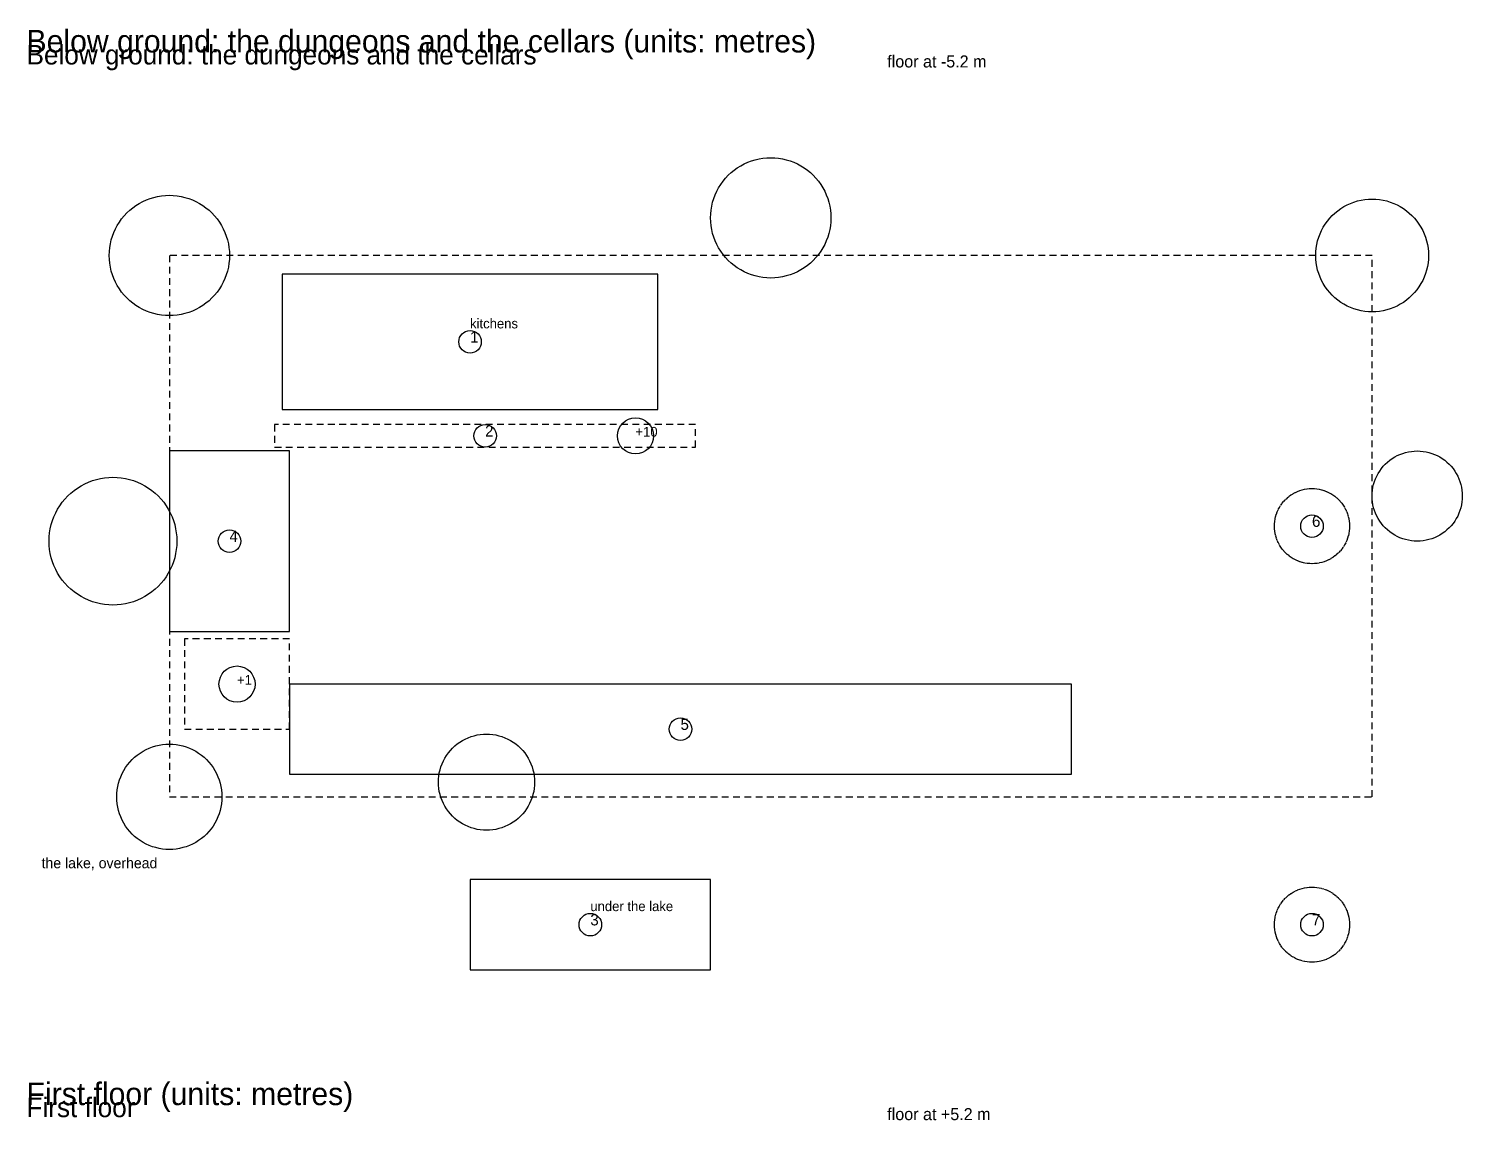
# Model space of a CAD drawing. Extents: x -19 to 408, y -570 to 102.
# Drawn here: x -18.7 to 172, y -43 to 102.2 of the extents above; entities that cross this region are included whole.
import ezdxf

# ---------------------------------------------------------------- set-up
doc = ezdxf.new("R2010")
doc.units = 0
for name, color, linetype in [('1-text', 7, 'CONTINUOUS'), ('B-books', 5, 'CONTINUOUS'), ('B-text', 7, 'CONTINUOUS'), ('B-walls', 8, 'CONTINUOUS')]:
    doc.layers.add(name, color=color, linetype=linetype)

msp = doc.modelspace()

# ---------------------------------------------------------------- linework, layer by layer
at = {"layer": 'B-books'}
for p, q in [((65, 69.5), (15, 69.5)), ((15, 69.5), (15, 51.5)), ((65, 51.5), (65, 69.5)), ((15, 51.5), (65, 51.5)), ((16, 46), (0, 46)), ((0, 46), (0, 22)), ((16, 22), (16, 46)), ((0, 22), (16, 22)), ((120, 15), (16, 15)), ((16, 15), (16, 3)), ((120, 3), (120, 15)), ((16, 3), (120, 3)), ((72, -11), (40, -11)), ((40, -11), (40, -23)), ((72, -23), (72, -11)), ((40, -23), (72, -23))]:
    msp.add_line(p, q, dxfattribs=at)
at = {"layer": 'B-walls'}
for p, q in [((75.555, 83.652), (76, 83.928)), ((76, 83.928), (76.462, 84.175)), ((76.462, 84.175), (76.939, 84.391)), ((76.939, 84.391), (77.428, 84.575)), ((77.428, 84.575), (77.929, 84.727)), ((77.929, 84.727), (78.439, 84.846)), ((78.439, 84.846), (78.956, 84.932)), ((78.956, 84.932), (79.477, 84.983)), ((79.477, 84.983), (80, 85)), ((80, 85), (80.523, 84.983)), ((80.523, 84.983), (81.044, 84.932)), ((81.044, 84.932), (81.561, 84.846)), ((81.561, 84.846), (82.071, 84.727)), ((82.071, 84.727), (82.572, 84.575)), ((82.572, 84.575), (83.061, 84.391)), ((83.061, 84.391), (83.538, 84.175)), ((83.538, 84.175), (84, 83.928)), ((84, 83.928), (84.445, 83.652)), ((73.653, 81.87), (73.985, 82.275)), ((73.985, 82.275), (74.343, 82.657)), ((74.343, 82.657), (74.725, 83.015)), ((74.725, 83.015), (75.13, 83.347)), ((75.13, 83.347), (75.555, 83.652)), ((84.445, 83.652), (84.87, 83.347)), ((84.87, 83.347), (85.275, 83.015)), ((85.275, 83.015), (85.657, 82.657)), ((85.657, 82.657), (86.015, 82.275)), ((86.015, 82.275), (86.347, 81.87)), ((72.609, 80.061), (72.825, 80.538)), ((72.825, 80.538), (73.072, 81)), ((73.072, 81), (73.348, 81.445)), ((73.348, 81.445), (73.653, 81.87)), ((86.347, 81.87), (86.652, 81.445)), ((86.652, 81.445), (86.928, 81)), ((86.928, 81), (87.175, 80.538)), ((87.175, 80.538), (87.391, 80.061)), ((-5.275, 78.015), (-4.87, 78.347)), ((-4.87, 78.347), (-4.445, 78.652)), ((-4.445, 78.652), (-4, 78.928)), ((-4, 78.928), (-3.538, 79.175)), ((-3.538, 79.175), (-3.061, 79.391)), ((-3.061, 79.391), (-2.572, 79.575)), ((-2.572, 79.575), (-2.071, 79.727)), ((-2.071, 79.727), (-1.561, 79.846)), ((-1.561, 79.846), (-1.044, 79.932)), ((-1.044, 79.932), (-0.523, 79.983)), ((-0.523, 79.983), (0, 80)), ((0, 80), (0.523, 79.983)), ((0.523, 79.983), (1.044, 79.932)), ((1.044, 79.932), (1.561, 79.846)), ((1.561, 79.846), (2.071, 79.727)), ((2.071, 79.727), (2.572, 79.575)), ((2.572, 79.575), (3.061, 79.391)), ((3.061, 79.391), (3.538, 79.175)), ((3.538, 79.175), (4, 78.928)), ((4, 78.928), (4.445, 78.652)), ((4.445, 78.652), (4.87, 78.347)), ((4.87, 78.347), (5.275, 78.015)), ((72.068, 78.044), (72.154, 78.561)), ((72.154, 78.561), (72.273, 79.071)), ((72.273, 79.071), (72.425, 79.572)), ((72.425, 79.572), (72.609, 80.061)), ((87.391, 80.061), (87.575, 79.572)), ((87.575, 79.572), (87.727, 79.071)), ((87.727, 79.071), (87.846, 78.561)), ((87.846, 78.561), (87.932, 78.044)), ((155.434, 77.95), (155.833, 78.236)), ((155.833, 78.236), (156.25, 78.495)), ((156.25, 78.495), (156.683, 78.727)), ((156.683, 78.727), (157.13, 78.929)), ((157.13, 78.929), (157.589, 79.102)), ((157.589, 79.102), (158.059, 79.244)), ((158.059, 79.244), (158.537, 79.356)), ((158.537, 79.356), (159.021, 79.436)), ((159.021, 79.436), (159.509, 79.484)), ((159.509, 79.484), (160, 79.5)), ((160, 79.5), (160.491, 79.484)), ((160.491, 79.484), (160.979, 79.436)), ((160.979, 79.436), (161.463, 79.356)), ((161.463, 79.356), (161.941, 79.244)), ((161.941, 79.244), (162.411, 79.102)), ((162.411, 79.102), (162.87, 78.929)), ((162.87, 78.929), (163.317, 78.727)), ((163.317, 78.727), (163.75, 78.495)), ((163.75, 78.495), (164.167, 78.236)), ((164.167, 78.236), (164.566, 77.95)), ((-6.928, 76), (-6.652, 76.445)), ((-6.652, 76.445), (-6.347, 76.87)), ((-6.347, 76.87), (-6.015, 77.275)), ((-6.015, 77.275), (-5.657, 77.657)), ((-5.657, 77.657), (-5.275, 78.015)), ((5.275, 78.015), (5.657, 77.657)), ((5.657, 77.657), (6.015, 77.275)), ((6.015, 77.275), (6.347, 76.87)), ((6.347, 76.87), (6.652, 76.445)), ((6.652, 76.445), (6.928, 76)), ((72, 77), (72.017, 77.523)), ((72.017, 76.477), (72, 77)), ((72.017, 77.523), (72.068, 78.044)), ((72.068, 75.956), (72.017, 76.477)), ((87.932, 78.044), (87.983, 77.523)), ((87.983, 76.477), (87.932, 75.956)), ((87.983, 77.523), (88, 77)), ((88, 77), (87.983, 76.477)), ((153.764, 76.167), (154.05, 76.566)), ((154.05, 76.566), (154.361, 76.945)), ((154.361, 76.945), (154.697, 77.303)), ((154.697, 77.303), (155.055, 77.639)), ((155.055, 77.639), (155.434, 77.95)), ((164.566, 77.95), (164.945, 77.639)), ((164.945, 77.639), (165.303, 77.303)), ((165.303, 77.303), (165.639, 76.945)), ((165.639, 76.945), (165.95, 76.566)), ((165.95, 76.566), (166.236, 76.167)), ((-7.727, 74.071), (-7.575, 74.572)), ((-7.575, 74.572), (-7.391, 75.061)), ((-7.391, 75.061), (-7.175, 75.538)), ((-7.175, 75.538), (-6.928, 76)), ((6.928, 76), (7.175, 75.538)), ((7.175, 75.538), (7.391, 75.061)), ((7.391, 75.061), (7.575, 74.572)), ((7.575, 74.572), (7.727, 74.071)), ((72.154, 75.439), (72.068, 75.956)), ((72.273, 74.929), (72.154, 75.439)), ((72.425, 74.428), (72.273, 74.929)), ((72.609, 73.939), (72.425, 74.428)), ((87.575, 74.428), (87.391, 73.939)), ((87.727, 74.929), (87.575, 74.428)), ((87.846, 75.439), (87.727, 74.929)), ((87.932, 75.956), (87.846, 75.439)), ((152.756, 73.941), (152.898, 74.411)), ((152.898, 74.411), (153.071, 74.87)), ((153.071, 74.87), (153.273, 75.317)), ((153.273, 75.317), (153.505, 75.75)), ((153.505, 75.75), (153.764, 76.167)), ((166.236, 76.167), (166.495, 75.75)), ((166.495, 75.75), (166.727, 75.317)), ((166.727, 75.317), (166.929, 74.87)), ((166.929, 74.87), (167.102, 74.411)), ((167.102, 74.411), (167.244, 73.941)), ((-8, 72), (-7.983, 72.523)), ((-7.983, 72.523), (-7.932, 73.044)), ((-7.932, 73.044), (-7.846, 73.561)), ((-7.846, 73.561), (-7.727, 74.071)), ((7.727, 74.071), (7.846, 73.561)), ((7.846, 73.561), (7.932, 73.044)), ((7.932, 73.044), (7.983, 72.523)), ((7.983, 72.523), (8, 72)), ((72.825, 73.462), (72.609, 73.939)), ((73.072, 73), (72.825, 73.462)), ((73.348, 72.555), (73.072, 73)), ((73.653, 72.13), (73.348, 72.555)), ((86.652, 72.555), (86.347, 72.13)), ((86.928, 73), (86.652, 72.555)), ((87.175, 73.462), (86.928, 73)), ((87.391, 73.939), (87.175, 73.462)), ((152.5, 72), (152.516, 72.491)), ((152.516, 72.491), (152.564, 72.979)), ((152.564, 72.979), (152.644, 73.463)), ((152.644, 73.463), (152.756, 73.941)), ((167.244, 73.941), (167.356, 73.463)), ((167.356, 73.463), (167.436, 72.979)), ((167.436, 72.979), (167.484, 72.491)), ((167.484, 72.491), (167.5, 72)), ((-7.983, 71.477), (-8, 72)), ((-7.932, 70.956), (-7.983, 71.477)), ((-7.846, 70.439), (-7.932, 70.956)), ((0, 72), (0, 71.1)), ((1, 72), (0.1, 72)), ((2.5, 72), (1.6, 72)), ((4, 72), (3.1, 72)), ((5.5, 72), (4.6, 72)), ((7, 72), (6.1, 72)), ((8.5, 72), (7.6, 72)), ((7.932, 70.956), (7.846, 70.439)), ((7.983, 71.477), (7.932, 70.956)), ((8, 72), (7.983, 71.477)), ((10, 72), (9.1, 72)), ((11.5, 72), (10.6, 72)), ((13, 72), (12.1, 72)), ((14.5, 72), (13.6, 72)), ((16, 72), (15.1, 72)), ((17.5, 72), (16.6, 72)), ((19, 72), (18.1, 72)), ((20.5, 72), (19.6, 72)), ((22, 72), (21.1, 72)), ((23.5, 72), (22.6, 72)), ((25, 72), (24.1, 72)), ((26.5, 72), (25.6, 72)), ((28, 72), (27.1, 72)), ((29.5, 72), (28.6, 72)), ((31, 72), (30.1, 72)), ((32.5, 72), (31.6, 72)), ((34, 72), (33.1, 72)), ((35.5, 72), (34.6, 72)), ((37, 72), (36.1, 72)), ((38.5, 72), (37.6, 72)), ((40, 72), (39.1, 72)), ((41.5, 72), (40.6, 72)), ((43, 72), (42.1, 72)), ((44.5, 72), (43.6, 72)), ((46, 72), (45.1, 72)), ((47.5, 72), (46.6, 72)), ((49, 72), (48.1, 72)), ((50.5, 72), (49.6, 72)), ((52, 72), (51.1, 72)), ((53.5, 72), (52.6, 72)), ((55, 72), (54.1, 72)), ((56.5, 72), (55.6, 72)), ((58, 72), (57.1, 72)), ((59.5, 72), (58.6, 72)), ((61, 72), (60.1, 72)), ((62.5, 72), (61.6, 72)), ((64, 72), (63.1, 72)), ((65.5, 72), (64.6, 72)), ((67, 72), (66.1, 72)), ((68.5, 72), (67.6, 72)), ((70, 72), (69.1, 72)), ((71.5, 72), (70.6, 72)), ((73, 72), (72.1, 72)), ((74.5, 72), (73.6, 72)), ((73.985, 71.725), (73.653, 72.13)), ((74.343, 71.343), (73.985, 71.725)), ((74.725, 70.985), (74.343, 71.343)), ((75.13, 70.653), (74.725, 70.985)), ((76, 72), (75.1, 72)), ((75.555, 70.348), (75.13, 70.653)), ((77.5, 72), (76.6, 72)), ((79, 72), (78.1, 72)), ((80.5, 72), (79.6, 72)), ((82, 72), (81.1, 72)), ((83.5, 72), (82.6, 72)), ((85, 72), (84.1, 72)), ((84.87, 70.653), (84.445, 70.348)), ((85.275, 70.985), (84.87, 70.653)), ((85.657, 71.343), (85.275, 70.985)), ((86.5, 72), (85.6, 72)), ((86.015, 71.725), (85.657, 71.343)), ((86.347, 72.13), (86.015, 71.725)), ((88, 72), (87.1, 72)), ((89.5, 72), (88.6, 72)), ((91, 72), (90.1, 72)), ((92.5, 72), (91.6, 72)), ((94, 72), (93.1, 72)), ((95.5, 72), (94.6, 72)), ((97, 72), (96.1, 72)), ((98.5, 72), (97.6, 72)), ((100, 72), (99.1, 72)), ((101.5, 72), (100.6, 72)), ((103, 72), (102.1, 72)), ((104.5, 72), (103.6, 72)), ((106, 72), (105.1, 72)), ((107.5, 72), (106.6, 72)), ((109, 72), (108.1, 72)), ((110.5, 72), (109.6, 72)), ((112, 72), (111.1, 72)), ((113.5, 72), (112.6, 72)), ((115, 72), (114.1, 72)), ((116.5, 72), (115.6, 72)), ((118, 72), (117.1, 72)), ((119.5, 72), (118.6, 72)), ((121, 72), (120.1, 72)), ((122.5, 72), (121.6, 72)), ((124, 72), (123.1, 72)), ((125.5, 72), (124.6, 72)), ((127, 72), (126.1, 72)), ((128.5, 72), (127.6, 72)), ((130, 72), (129.1, 72)), ((131.5, 72), (130.6, 72)), ((133, 72), (132.1, 72)), ((134.5, 72), (133.6, 72)), ((136, 72), (135.1, 72)), ((137.5, 72), (136.6, 72)), ((139, 72), (138.1, 72)), ((140.5, 72), (139.6, 72)), ((142, 72), (141.1, 72)), ((143.5, 72), (142.6, 72)), ((145, 72), (144.1, 72)), ((146.5, 72), (145.6, 72)), ((148, 72), (147.1, 72)), ((149.5, 72), (148.6, 72)), ((151, 72), (150.1, 72)), ((152.5, 72), (151.6, 72)), ((152.516, 71.509), (152.5, 72)), ((152.564, 71.021), (152.516, 71.509)), ((152.644, 70.537), (152.564, 71.021)), ((154, 72), (153.1, 72)), ((155.5, 72), (154.6, 72)), ((157, 72), (156.1, 72)), ((158.5, 72), (157.6, 72)), ((160, 72), (159.1, 72)), ((160, 70.5), (160, 71.4)), ((167.436, 71.021), (167.356, 70.537)), ((167.484, 71.509), (167.436, 71.021)), ((167.5, 72), (167.484, 71.509)), ((-7.727, 69.929), (-7.846, 70.439)), ((-7.575, 69.428), (-7.727, 69.929)), ((-7.391, 68.939), (-7.575, 69.428)), ((-7.175, 68.462), (-7.391, 68.939)), ((0, 70.5), (0, 69.6)), ((0, 69), (0, 68.1)), ((7.391, 68.939), (7.175, 68.462)), ((7.575, 69.428), (7.391, 68.939)), ((7.727, 69.929), (7.575, 69.428)), ((7.846, 70.439), (7.727, 69.929)), ((76, 70.072), (75.555, 70.348)), ((76.462, 69.825), (76, 70.072)), ((76.939, 69.609), (76.462, 69.825)), ((77.428, 69.425), (76.939, 69.609)), ((77.929, 69.273), (77.428, 69.425)), ((78.439, 69.154), (77.929, 69.273)), ((78.956, 69.068), (78.439, 69.154)), ((79.477, 69.017), (78.956, 69.068)), ((80, 69), (79.477, 69.017)), ((80.523, 69.017), (80, 69)), ((81.044, 69.068), (80.523, 69.017)), ((81.561, 69.154), (81.044, 69.068)), ((82.071, 69.273), (81.561, 69.154)), ((82.572, 69.425), (82.071, 69.273)), ((83.061, 69.609), (82.572, 69.425)), ((83.538, 69.825), (83.061, 69.609)), ((84, 70.072), (83.538, 69.825)), ((84.445, 70.348), (84, 70.072)), ((152.756, 70.059), (152.644, 70.537)), ((152.898, 69.589), (152.756, 70.059)), ((153.071, 69.13), (152.898, 69.589)), ((153.273, 68.683), (153.071, 69.13)), ((153.505, 68.25), (153.273, 68.683)), ((160, 69), (160, 69.9)), ((166.727, 68.683), (166.495, 68.25)), ((166.929, 69.13), (166.727, 68.683)), ((167.102, 69.589), (166.929, 69.13)), ((167.244, 70.059), (167.102, 69.589)), ((167.356, 70.537), (167.244, 70.059)), ((-6.928, 68), (-7.175, 68.462)), ((-6.652, 67.555), (-6.928, 68)), ((-6.347, 67.13), (-6.652, 67.555)), ((-6.015, 66.725), (-6.347, 67.13)), ((0, 67.5), (0, 66.6)), ((6.347, 67.13), (6.015, 66.725)), ((6.652, 67.555), (6.347, 67.13)), ((6.928, 68), (6.652, 67.555)), ((7.175, 68.462), (6.928, 68)), ((153.764, 67.833), (153.505, 68.25)), ((154.05, 67.434), (153.764, 67.833)), ((154.361, 67.055), (154.05, 67.434)), ((154.697, 66.697), (154.361, 67.055)), ((160, 67.5), (160, 68.4)), ((160, 66), (160, 66.9)), ((165.639, 67.055), (165.303, 66.697)), ((165.95, 67.434), (165.639, 67.055)), ((166.236, 67.833), (165.95, 67.434)), ((166.495, 68.25), (166.236, 67.833)), ((-5.657, 66.343), (-6.015, 66.725)), ((-5.275, 65.985), (-5.657, 66.343)), ((-4.87, 65.653), (-5.275, 65.985)), ((-4.445, 65.348), (-4.87, 65.653)), ((-4, 65.072), (-4.445, 65.348)), ((-3.538, 64.825), (-4, 65.072)), ((0, 66), (0, 65.1)), ((4, 65.072), (3.538, 64.825)), ((4.445, 65.348), (4, 65.072)), ((4.87, 65.653), (4.445, 65.348)), ((5.275, 65.985), (4.87, 65.653)), ((5.657, 66.343), (5.275, 65.985)), ((6.015, 66.725), (5.657, 66.343)), ((155.055, 66.361), (154.697, 66.697)), ((155.434, 66.05), (155.055, 66.361)), ((155.833, 65.764), (155.434, 66.05)), ((156.25, 65.505), (155.833, 65.764)), ((156.683, 65.273), (156.25, 65.505)), ((157.13, 65.071), (156.683, 65.273)), ((157.589, 64.898), (157.13, 65.071)), ((158.059, 64.756), (157.589, 64.898)), ((160, 64.5), (160, 65.4)), ((162.411, 64.898), (161.941, 64.756)), ((162.87, 65.071), (162.411, 64.898)), ((163.317, 65.273), (162.87, 65.071)), ((163.75, 65.505), (163.317, 65.273)), ((164.167, 65.764), (163.75, 65.505)), ((164.566, 66.05), (164.167, 65.764)), ((164.945, 66.361), (164.566, 66.05)), ((165.303, 66.697), (164.945, 66.361)), ((-3.061, 64.609), (-3.538, 64.825)), ((-2.572, 64.425), (-3.061, 64.609)), ((-2.071, 64.273), (-2.572, 64.425)), ((-1.561, 64.154), (-2.071, 64.273)), ((-1.044, 64.068), (-1.561, 64.154)), ((-0.523, 64.017), (-1.044, 64.068)), ((0, 64), (-0.523, 64.017)), ((0, 64.5), (0, 63.6)), ((0.523, 64.017), (0, 64)), ((0, 63), (0, 62.1)), ((1.044, 64.068), (0.523, 64.017)), ((1.561, 64.154), (1.044, 64.068)), ((2.071, 64.273), (1.561, 64.154)), ((2.572, 64.425), (2.071, 64.273)), ((3.061, 64.609), (2.572, 64.425)), ((3.538, 64.825), (3.061, 64.609)), ((158.537, 64.644), (158.059, 64.756)), ((159.021, 64.564), (158.537, 64.644)), ((159.509, 64.516), (159.021, 64.564)), ((160, 64.5), (159.509, 64.516)), ((160.491, 64.516), (160, 64.5)), ((160, 63), (160, 63.9)), ((160.979, 64.564), (160.491, 64.516)), ((161.463, 64.644), (160.979, 64.564)), ((161.941, 64.756), (161.463, 64.644)), ((0, 61.5), (0, 60.6)), ((160, 61.5), (160, 62.4)), ((0, 60), (0, 59.1)), ((160, 60), (160, 60.9)), ((160, 58.5), (160, 59.4)), ((0, 58.5), (0, 57.6)), ((160, 57), (160, 57.9)), ((0, 57), (0, 56.1)), ((0, 55.5), (0, 54.6)), ((160, 55.5), (160, 56.4)), ((0, 54), (0, 53.1)), ((160, 54), (160, 54.9)), ((0, 52.5), (0, 51.6)), ((160, 52.5), (160, 53.4)), ((160, 51), (160, 51.9)), ((0, 51), (0, 50.1)), ((160, 49.5), (160, 50.4)), ((0, 49.5), (0, 48.6)), ((0, 48), (0, 47.1)), ((14.5, 49.5), (14, 49.5)), ((14, 49.5), (14, 48.6)), ((14, 48), (14, 47.1)), ((16, 49.5), (15.1, 49.5)), ((17.5, 49.5), (16.6, 49.5)), ((19, 49.5), (18.1, 49.5)), ((20.5, 49.5), (19.6, 49.5)), ((22, 49.5), (21.1, 49.5)), ((23.5, 49.5), (22.6, 49.5)), ((25, 49.5), (24.1, 49.5)), ((26.5, 49.5), (25.6, 49.5)), ((28, 49.5), (27.1, 49.5)), ((29.5, 49.5), (28.6, 49.5)), ((31, 49.5), (30.1, 49.5)), ((32.5, 49.5), (31.6, 49.5)), ((34, 49.5), (33.1, 49.5)), ((35.5, 49.5), (34.6, 49.5)), ((37, 49.5), (36.1, 49.5)), ((38.5, 49.5), (37.6, 49.5)), ((40, 49.5), (39.1, 49.5)), ((41.5, 49.5), (40.6, 49.5)), ((43, 49.5), (42.1, 49.5)), ((44.5, 49.5), (43.6, 49.5)), ((46, 49.5), (45.1, 49.5)), ((47.5, 49.5), (46.6, 49.5)), ((49, 49.5), (48.1, 49.5)), ((50.5, 49.5), (49.6, 49.5)), ((52, 49.5), (51.1, 49.5)), ((53.5, 49.5), (52.6, 49.5)), ((55, 49.5), (54.1, 49.5)), ((56.5, 49.5), (55.6, 49.5)), ((58, 49.5), (57.1, 49.5)), ((59.5, 49.5), (58.6, 49.5)), ((61, 49.5), (60.1, 49.5)), ((62.5, 49.5), (61.6, 49.5)), ((64, 49.5), (63.1, 49.5)), ((65.5, 49.5), (64.6, 49.5)), ((67, 49.5), (66.1, 49.5)), ((68.5, 49.5), (67.6, 49.5)), ((70, 49.5), (69.1, 49.5)), ((70, 48), (70, 48.9)), ((160, 48), (160, 48.9)), ((0, 46.5), (0, 45.6)), ((14, 46.5), (14.9, 46.5)), ((15.5, 46.5), (16.4, 46.5)), ((17, 46.5), (17.9, 46.5)), ((18.5, 46.5), (19.4, 46.5)), ((20, 46.5), (20.9, 46.5)), ((21.5, 46.5), (22.4, 46.5)), ((23, 46.5), (23.9, 46.5)), ((24.5, 46.5), (25.4, 46.5)), ((26, 46.5), (26.9, 46.5)), ((27.5, 46.5), (28.4, 46.5)), ((29, 46.5), (29.9, 46.5)), ((30.5, 46.5), (31.4, 46.5)), ((32, 46.5), (32.9, 46.5)), ((33.5, 46.5), (34.4, 46.5)), ((35, 46.5), (35.9, 46.5)), ((36.5, 46.5), (37.4, 46.5)), ((38, 46.5), (38.9, 46.5)), ((39.5, 46.5), (40.4, 46.5)), ((41, 46.5), (41.9, 46.5)), ((42.5, 46.5), (43.4, 46.5)), ((44, 46.5), (44.9, 46.5)), ((45.5, 46.5), (46.4, 46.5)), ((47, 46.5), (47.9, 46.5)), ((48.5, 46.5), (49.4, 46.5)), ((50, 46.5), (50.9, 46.5)), ((51.5, 46.5), (52.4, 46.5)), ((53, 46.5), (53.9, 46.5)), ((54.5, 46.5), (55.4, 46.5)), ((56, 46.5), (56.9, 46.5)), ((57.5, 46.5), (58.4, 46.5)), ((59, 46.5), (59.9, 46.5)), ((60.5, 46.5), (61.4, 46.5)), ((62, 46.5), (62.9, 46.5)), ((63.5, 46.5), (64.4, 46.5)), ((65, 46.5), (65.9, 46.5)), ((66.5, 46.5), (67.4, 46.5)), ((68, 46.5), (68.9, 46.5)), ((69.5, 46.5), (70, 46.5)), ((70, 46.5), (70, 47.4)), ((160, 46.5), (160, 47.4)), ((160, 45), (160, 45.9)), ((164.071, 45.682), (164.447, 45.796)), ((164.447, 45.796), (164.829, 45.885)), ((164.829, 45.885), (165.217, 45.949)), ((165.217, 45.949), (165.608, 45.987)), ((165.608, 45.987), (166, 46)), ((166, 46), (166.392, 45.987)), ((166.392, 45.987), (166.783, 45.949)), ((166.783, 45.949), (167.171, 45.885)), ((167.171, 45.885), (167.553, 45.796)), ((167.553, 45.796), (167.929, 45.682)), ((0, 45), (0, 44.1)), ((160, 43.5), (160, 44.4)), ((161.24, 43.653), (161.489, 43.956)), ((161.489, 43.956), (161.757, 44.243)), ((161.757, 44.243), (162.044, 44.511)), ((162.044, 44.511), (162.347, 44.76)), ((162.347, 44.76), (162.667, 44.989)), ((162.667, 44.989), (163, 45.196)), ((163, 45.196), (163.346, 45.381)), ((163.346, 45.381), (163.704, 45.543)), ((163.704, 45.543), (164.071, 45.682)), ((167.929, 45.682), (168.296, 45.543)), ((168.296, 45.543), (168.654, 45.381)), ((168.654, 45.381), (169, 45.196)), ((169, 45.196), (169.333, 44.989)), ((169.333, 44.989), (169.653, 44.76)), ((169.653, 44.76), (169.956, 44.511)), ((169.956, 44.511), (170.243, 44.243)), ((170.243, 44.243), (170.511, 43.956)), ((170.511, 43.956), (170.76, 43.653)), ((-10.753, 41.853), (-10.232, 42.049)), ((-10.232, 42.049), (-9.7, 42.21)), ((-9.7, 42.21), (-9.158, 42.337)), ((-9.158, 42.337), (-8.609, 42.427)), ((-8.609, 42.427), (-8.056, 42.482)), ((-8.056, 42.482), (-7.5, 42.5)), ((-7.5, 42.5), (-6.944, 42.482)), ((-6.944, 42.482), (-6.391, 42.427)), ((-6.391, 42.427), (-5.842, 42.337)), ((-5.842, 42.337), (-5.3, 42.21)), ((-5.3, 42.21), (-4.768, 42.049)), ((-4.768, 42.049), (-4.247, 41.853)), ((0, 43.5), (0, 42.6)), ((0, 42), (0, 41.1)), ((160, 42), (160, 42.9)), ((160.318, 41.929), (160.457, 42.296)), ((160.457, 42.296), (160.619, 42.654)), ((160.619, 42.654), (160.804, 43)), ((160.804, 43), (161.011, 43.333)), ((161.011, 43.333), (161.24, 43.653)), ((170.76, 43.653), (170.989, 43.333)), ((170.989, 43.333), (171.196, 43)), ((171.196, 43), (171.381, 42.654)), ((171.381, 42.654), (171.543, 42.296)), ((171.543, 42.296), (171.682, 41.929)), ((-13.51, 40.01), (-13.104, 40.391)), ((-13.104, 40.391), (-12.674, 40.744)), ((-12.674, 40.744), (-12.222, 41.067)), ((-12.222, 41.067), (-11.75, 41.361)), ((-11.75, 41.361), (-11.259, 41.623)), ((-11.259, 41.623), (-10.753, 41.853)), ((-4.247, 41.853), (-3.741, 41.623)), ((-3.741, 41.623), (-3.25, 41.361)), ((-3.25, 41.361), (-2.778, 41.067)), ((-2.778, 41.067), (-2.326, 40.744)), ((-2.326, 40.744), (-1.896, 40.391)), ((-1.896, 40.391), (-1.49, 40.01)), ((0, 40.5), (0, 39.6)), ((148.956, 39.967), (149.2, 40.142)), ((149.222, 40.157), (149.477, 40.316)), ((149.5, 40.33), (149.765, 40.472)), ((149.789, 40.484), (150.062, 40.608)), ((150.087, 40.619), (150.367, 40.725)), ((150.393, 40.735), (150.68, 40.822)), ((150.706, 40.83), (150.998, 40.898)), ((151.025, 40.904), (151.321, 40.953)), ((151.347, 40.957), (151.646, 40.987)), ((151.673, 40.989), (151.973, 40.999)), ((152, 41), (152.3, 40.99)), ((152.327, 40.989), (152.626, 40.96)), ((152.653, 40.957), (152.949, 40.908)), ((152.975, 40.904), (153.268, 40.836)), ((153.294, 40.83), (153.581, 40.743)), ((153.607, 40.735), (153.888, 40.629)), ((153.913, 40.619), (154.187, 40.496)), ((154.211, 40.484), (154.476, 40.343)), ((154.5, 40.33), (154.755, 40.172)), ((154.778, 40.157), (155.022, 39.983)), ((160, 40.5), (160, 41.4)), ((160, 40), (160.013, 40.392)), ((160.013, 40.392), (160.051, 40.783)), ((160.051, 40.783), (160.115, 41.171)), ((160.115, 41.171), (160.204, 41.553)), ((160.204, 41.553), (160.318, 41.929)), ((171.682, 41.929), (171.796, 41.553)), ((171.796, 41.553), (171.885, 41.171)), ((171.885, 41.171), (171.949, 40.783)), ((171.949, 40.783), (171.987, 40.392)), ((171.987, 40.392), (172, 40)), ((-15.123, 37.759), (-14.861, 38.25)), ((-14.861, 38.25), (-14.567, 38.722)), ((-14.567, 38.722), (-14.244, 39.174)), ((-14.244, 39.174), (-13.891, 39.604)), ((-13.891, 39.604), (-13.51, 40.01)), ((-1.49, 40.01), (-1.109, 39.604)), ((-1.109, 39.604), (-0.756, 39.174)), ((-0.756, 39.174), (-0.433, 38.722)), ((-0.433, 38.722), (-0.139, 38.25)), ((-0.139, 38.25), (0.123, 37.759)), ((0, 39), (0, 38.1)), ((147.381, 37.913), (147.504, 38.187)), ((147.516, 38.211), (147.657, 38.476)), ((147.67, 38.5), (147.828, 38.755)), ((147.843, 38.778), (148.017, 39.022)), ((148.033, 39.044), (148.224, 39.276)), ((148.241, 39.297), (148.446, 39.516)), ((148.464, 39.536), (148.683, 39.741)), ((148.703, 39.759), (148.935, 39.95)), ((155.044, 39.967), (155.276, 39.776)), ((155.297, 39.759), (155.516, 39.554)), ((155.536, 39.536), (155.741, 39.317)), ((155.759, 39.297), (155.95, 39.065)), ((155.967, 39.044), (156.142, 38.8)), ((156.157, 38.778), (156.316, 38.523)), ((156.33, 38.5), (156.472, 38.235)), ((156.484, 38.211), (156.608, 37.938)), ((160.013, 39.608), (160, 40)), ((160, 39), (160, 39.9)), ((160, 37.5), (160, 38.4)), ((160.051, 39.217), (160.013, 39.608)), ((160.115, 38.829), (160.051, 39.217)), ((160.204, 38.447), (160.115, 38.829)), ((160.318, 38.071), (160.204, 38.447)), ((171.796, 38.447), (171.682, 38.071)), ((171.885, 38.829), (171.796, 38.447)), ((171.949, 39.217), (171.885, 38.829)), ((171.987, 39.608), (171.949, 39.217)), ((172, 40), (171.987, 39.608)), ((-15.71, 36.2), (-15.549, 36.732)), ((-15.549, 36.732), (-15.353, 37.253)), ((-15.353, 37.253), (-15.123, 37.759)), ((0, 37.5), (0, 36.6)), ((0.123, 37.759), (0.353, 37.253)), ((0.353, 37.253), (0.549, 36.732)), ((0.549, 36.732), (0.71, 36.2)), ((147, 36), (147.01, 36.3)), ((147.011, 36.327), (147.04, 36.626)), ((147.043, 36.653), (147.092, 36.949)), ((147.096, 36.975), (147.164, 37.268)), ((147.17, 37.294), (147.257, 37.581)), ((147.265, 37.607), (147.371, 37.888)), ((156.619, 37.913), (156.725, 37.633)), ((156.735, 37.607), (156.822, 37.32)), ((156.83, 37.294), (156.898, 37.002)), ((156.904, 36.975), (156.953, 36.679)), ((156.957, 36.653), (156.987, 36.354)), ((156.989, 36.327), (156.999, 36.027)), ((160, 36), (160, 36.9)), ((160.457, 37.704), (160.318, 38.071)), ((160.619, 37.346), (160.457, 37.704)), ((160.804, 37), (160.619, 37.346)), ((161.011, 36.667), (160.804, 37)), ((161.24, 36.347), (161.011, 36.667)), ((161.489, 36.044), (161.24, 36.347)), ((170.76, 36.347), (170.511, 36.044)), ((170.989, 36.667), (170.76, 36.347)), ((171.196, 37), (170.989, 36.667)), ((171.381, 37.346), (171.196, 37)), ((171.543, 37.704), (171.381, 37.346)), ((171.682, 38.071), (171.543, 37.704)), ((-16, 34), (-15.982, 34.556)), ((-15.982, 34.556), (-15.927, 35.109)), ((-15.927, 35.109), (-15.837, 35.658)), ((-15.837, 35.658), (-15.71, 36.2)), ((0, 36), (0, 35.1)), ((0, 34.5), (0, 33.6)), ((0.71, 36.2), (0.837, 35.658)), ((0.837, 35.658), (0.927, 35.109)), ((0.927, 35.109), (0.982, 34.556)), ((0.982, 34.556), (1, 34)), ((147.011, 35.673), (147.001, 35.973)), ((147.043, 35.347), (147.013, 35.646)), ((147.096, 35.025), (147.047, 35.321)), ((147.17, 34.706), (147.102, 34.998)), ((147.265, 34.393), (147.178, 34.68)), ((147.381, 34.087), (147.275, 34.367)), ((156.735, 34.393), (156.629, 34.112)), ((156.83, 34.706), (156.743, 34.419)), ((156.904, 35.025), (156.836, 34.732)), ((156.957, 35.347), (156.908, 35.051)), ((156.989, 35.673), (156.96, 35.374)), ((157, 36), (156.99, 35.7)), ((160, 34.5), (160, 35.4)), ((161.757, 35.757), (161.489, 36.044)), ((162.044, 35.489), (161.757, 35.757)), ((162.347, 35.24), (162.044, 35.489)), ((162.667, 35.011), (162.347, 35.24)), ((163, 34.804), (162.667, 35.011)), ((163.346, 34.619), (163, 34.804)), ((163.704, 34.457), (163.346, 34.619)), ((164.071, 34.318), (163.704, 34.457)), ((168.296, 34.457), (167.929, 34.318)), ((168.654, 34.619), (168.296, 34.457)), ((169, 34.804), (168.654, 34.619)), ((169.333, 35.011), (169, 34.804)), ((169.653, 35.24), (169.333, 35.011)), ((169.956, 35.489), (169.653, 35.24)), ((170.243, 35.757), (169.956, 35.489)), ((170.511, 36.044), (170.243, 35.757)), ((-15.982, 33.444), (-16, 34)), ((-15.927, 32.891), (-15.982, 33.444)), ((-15.837, 32.342), (-15.927, 32.891)), ((0, 33), (0, 32.1)), ((0.927, 32.891), (0.837, 32.342)), ((0.982, 33.444), (0.927, 32.891)), ((1, 34), (0.982, 33.444)), ((147.516, 33.789), (147.392, 34.062)), ((147.67, 33.5), (147.528, 33.765)), ((147.843, 33.222), (147.684, 33.477)), ((148.033, 32.956), (147.858, 33.2)), ((148.241, 32.703), (148.05, 32.935)), ((148.464, 32.464), (148.259, 32.683)), ((148.703, 32.241), (148.484, 32.446)), ((155.536, 32.464), (155.317, 32.259)), ((155.759, 32.703), (155.554, 32.484)), ((155.967, 32.956), (155.776, 32.724)), ((156.157, 33.222), (155.983, 32.978)), ((156.33, 33.5), (156.172, 33.245)), ((156.484, 33.789), (156.343, 33.524)), ((156.619, 34.087), (156.496, 33.813)), ((160, 33), (160, 33.9)), ((164.447, 34.204), (164.071, 34.318)), ((164.829, 34.115), (164.447, 34.204)), ((165.217, 34.051), (164.829, 34.115)), ((165.608, 34.013), (165.217, 34.051)), ((166, 34), (165.608, 34.013)), ((166.392, 34.013), (166, 34)), ((166.783, 34.051), (166.392, 34.013)), ((167.171, 34.115), (166.783, 34.051)), ((167.553, 34.204), (167.171, 34.115)), ((167.929, 34.318), (167.553, 34.204)), ((-15.71, 31.8), (-15.837, 32.342)), ((-15.549, 31.268), (-15.71, 31.8)), ((-15.353, 30.747), (-15.549, 31.268)), ((-15.123, 30.241), (-15.353, 30.747)), ((0, 31.5), (0, 30.6)), ((0.353, 30.747), (0.123, 30.241)), ((0.549, 31.268), (0.353, 30.747)), ((0.71, 31.8), (0.549, 31.268)), ((0.837, 32.342), (0.71, 31.8)), ((148.956, 32.033), (148.724, 32.224)), ((149.222, 31.843), (148.978, 32.017)), ((149.5, 31.67), (149.245, 31.828)), ((149.789, 31.516), (149.524, 31.657)), ((150.087, 31.381), (149.813, 31.504)), ((150.393, 31.265), (150.112, 31.371)), ((150.706, 31.17), (150.419, 31.257)), ((151.025, 31.096), (150.732, 31.164)), ((151.347, 31.043), (151.051, 31.092)), ((151.673, 31.011), (151.374, 31.04)), ((152, 31), (151.7, 31.01)), ((152.327, 31.011), (152.027, 31.001)), ((152.653, 31.043), (152.354, 31.013)), ((152.975, 31.096), (152.679, 31.047)), ((153.294, 31.17), (153.002, 31.102)), ((153.607, 31.265), (153.32, 31.178)), ((153.913, 31.381), (153.633, 31.275)), ((154.211, 31.516), (153.938, 31.392)), ((154.5, 31.67), (154.235, 31.528)), ((154.778, 31.843), (154.523, 31.684)), ((155.044, 32.033), (154.8, 31.858)), ((155.297, 32.241), (155.065, 32.05)), ((160, 31.5), (160, 32.4)), ((160, 30), (160, 30.9)), ((-14.861, 29.75), (-15.123, 30.241)), ((-14.567, 29.278), (-14.861, 29.75)), ((-14.244, 28.826), (-14.567, 29.278)), ((-13.891, 28.396), (-14.244, 28.826)), ((-0.756, 28.826), (-1.109, 28.396)), ((-0.433, 29.278), (-0.756, 28.826)), ((-0.139, 29.75), (-0.433, 29.278)), ((0.123, 30.241), (-0.139, 29.75)), ((0, 30), (0, 29.1)), ((160, 28.5), (160, 29.4)), ((-13.51, 27.99), (-13.891, 28.396)), ((-13.104, 27.609), (-13.51, 27.99)), ((-12.674, 27.256), (-13.104, 27.609)), ((-12.222, 26.933), (-12.674, 27.256)), ((-11.75, 26.639), (-12.222, 26.933)), ((-2.778, 26.933), (-3.25, 26.639)), ((-2.326, 27.256), (-2.778, 26.933)), ((-1.896, 27.609), (-2.326, 27.256)), ((-1.49, 27.99), (-1.896, 27.609)), ((-1.109, 28.396), (-1.49, 27.99)), ((0, 28.5), (0, 27.6)), ((0, 27), (0, 26.1)), ((160, 27), (160, 27.9)), ((-11.259, 26.377), (-11.75, 26.639)), ((-10.753, 26.147), (-11.259, 26.377)), ((-10.232, 25.951), (-10.753, 26.147)), ((-9.7, 25.79), (-10.232, 25.951)), ((-9.158, 25.663), (-9.7, 25.79)), ((-8.609, 25.573), (-9.158, 25.663)), ((-8.056, 25.518), (-8.609, 25.573)), ((-7.5, 25.5), (-8.056, 25.518)), ((-6.944, 25.518), (-7.5, 25.5)), ((-6.391, 25.573), (-6.944, 25.518)), ((-5.842, 25.663), (-6.391, 25.573)), ((-5.3, 25.79), (-5.842, 25.663)), ((-4.768, 25.951), (-5.3, 25.79)), ((-4.247, 26.147), (-4.768, 25.951)), ((-3.741, 26.377), (-4.247, 26.147)), ((-3.25, 26.639), (-3.741, 26.377)), ((0, 25.5), (0, 24.6)), ((160, 25.5), (160, 26.4)), ((160, 24), (160, 24.9)), ((0, 24), (0, 23.1)), ((160, 22.5), (160, 23.4)), ((0, 22.5), (0, 21.6)), ((0, 21), (0, 20.1)), ((2.5, 21), (2, 21)), ((2, 21), (2, 20.1)), ((4, 21), (3.1, 21)), ((5.5, 21), (4.6, 21)), ((7, 21), (6.1, 21)), ((8.5, 21), (7.6, 21)), ((10, 21), (9.1, 21)), ((11.5, 21), (10.6, 21)), ((13, 21), (12.1, 21)), ((14.5, 21), (13.6, 21)), ((16, 21), (15.1, 21)), ((160, 21), (160, 21.9)), ((0, 19.5), (0, 18.6)), ((2, 19.5), (2, 18.6)), ((16, 19.5), (16, 20.4)), ((160, 19.5), (160, 20.4)), ((0, 18), (0, 17.1)), ((2, 18), (2, 17.1)), ((16, 18), (16, 18.9)), ((16, 16.5), (16, 17.4)), ((160, 18), (160, 18.9)), ((160, 16.5), (160, 17.4)), ((0, 16.5), (0, 15.6)), ((2, 16.5), (2, 15.6)), ((16, 15), (16, 15.9)), ((160, 15), (160, 15.9)), ((0, 15), (0, 14.1)), ((0, 13.5), (0, 12.6)), ((2, 15), (2, 14.1)), ((2, 13.5), (2, 12.6)), ((16, 13.5), (16, 14.4)), ((160, 13.5), (160, 14.4)), ((0, 12), (0, 11.1)), ((2, 12), (2, 11.1)), ((16, 12), (16, 12.9)), ((160, 12), (160, 12.9)), ((0, 10.5), (0, 9.6)), ((2, 10.5), (2, 9.6)), ((16, 10.5), (16, 11.4)), ((16, 9), (16, 9.9)), ((160, 10.5), (160, 11.4)), ((160, 9), (160, 9.9)), ((0, 9), (0, 8.1)), ((2, 9), (2.9, 9)), ((3.5, 9), (4.4, 9)), ((5, 9), (5.9, 9)), ((6.5, 9), (7.4, 9)), ((8, 9), (8.9, 9)), ((9.5, 9), (10.4, 9)), ((11, 9), (11.9, 9)), ((12.5, 9), (13.4, 9)), ((14, 9), (14.9, 9)), ((15.5, 9), (16, 9)), ((38.99, 7.493), (39.359, 7.69)), ((39.359, 7.69), (39.741, 7.863)), ((39.741, 7.863), (40.133, 8.01)), ((40.133, 8.01), (40.534, 8.132)), ((40.534, 8.132), (40.941, 8.227)), ((40.941, 8.227), (41.355, 8.295)), ((41.355, 8.295), (41.771, 8.336)), ((41.771, 8.336), (42.19, 8.35)), ((42.19, 8.35), (42.609, 8.336)), ((42.609, 8.336), (43.025, 8.295)), ((43.025, 8.295), (43.439, 8.227)), ((43.439, 8.227), (43.846, 8.132)), ((43.846, 8.132), (44.247, 8.01)), ((44.247, 8.01), (44.639, 7.863)), ((44.639, 7.863), (45.021, 7.69)), ((45.021, 7.69), (45.39, 7.493)), ((160, 7.5), (160, 8.4)), ((-4.261, 5.553), (-3.889, 5.82)), ((-3.889, 5.82), (-3.5, 6.062)), ((-3.5, 6.062), (-3.096, 6.278)), ((-3.096, 6.278), (-2.679, 6.467)), ((-2.679, 6.467), (-2.25, 6.629)), ((-2.25, 6.629), (-1.812, 6.761)), ((-1.812, 6.761), (-1.366, 6.865)), ((-1.366, 6.865), (-0.914, 6.94)), ((-0.914, 6.94), (-0.458, 6.985)), ((-0.458, 6.985), (0, 7)), ((0, 7.5), (0, 6.6)), ((0, 7), (0.458, 6.985)), ((0, 6), (0, 5.1)), ((0.458, 6.985), (0.914, 6.94)), ((0.914, 6.94), (1.366, 6.865)), ((1.366, 6.865), (1.812, 6.761)), ((1.812, 6.761), (2.25, 6.629)), ((2.25, 6.629), (2.679, 6.467)), ((2.679, 6.467), (3.096, 6.278)), ((3.096, 6.278), (3.5, 6.062)), ((3.5, 6.062), (3.889, 5.82)), ((3.889, 5.82), (4.261, 5.553)), ((36.869, 5.506), (37.113, 5.846)), ((37.113, 5.846), (37.378, 6.17)), ((37.378, 6.17), (37.665, 6.475)), ((37.665, 6.475), (37.97, 6.762)), ((37.97, 6.762), (38.294, 7.027)), ((38.294, 7.027), (38.634, 7.271)), ((38.634, 7.271), (38.99, 7.493)), ((45.39, 7.493), (45.746, 7.271)), ((45.746, 7.271), (46.086, 7.027)), ((46.086, 7.027), (46.41, 6.762)), ((46.41, 6.762), (46.715, 6.475)), ((46.715, 6.475), (47.002, 6.17)), ((47.002, 6.17), (47.267, 5.846)), ((47.267, 5.846), (47.511, 5.506)), ((160, 6), (160, 6.9)), ((-6.062, 3.5), (-5.82, 3.889)), ((-5.82, 3.889), (-5.553, 4.261)), ((-5.553, 4.261), (-5.263, 4.615)), ((-5.263, 4.615), (-4.95, 4.95)), ((-4.95, 4.95), (-4.615, 5.263)), ((-4.615, 5.263), (-4.261, 5.553)), ((0, 4.5), (0, 3.6)), ((4.261, 5.553), (4.615, 5.263)), ((4.615, 5.263), (4.95, 4.95)), ((4.95, 4.95), (5.263, 4.615)), ((5.263, 4.615), (5.553, 4.261)), ((5.553, 4.261), (5.82, 3.889)), ((5.82, 3.889), (6.062, 3.5)), ((36.008, 3.606), (36.13, 4.007)), ((36.13, 4.007), (36.277, 4.399)), ((36.277, 4.399), (36.45, 4.781)), ((36.45, 4.781), (36.647, 5.15)), ((36.647, 5.15), (36.869, 5.506)), ((47.511, 5.506), (47.733, 5.15)), ((47.733, 5.15), (47.93, 4.781)), ((47.93, 4.781), (48.103, 4.399)), ((48.103, 4.399), (48.25, 4.007)), ((48.25, 4.007), (48.372, 3.606)), ((160, 4.5), (160, 5.4)), ((160, 3), (160, 3.9)), ((-6.761, 1.812), (-6.629, 2.25)), ((-6.629, 2.25), (-6.467, 2.679)), ((-6.467, 2.679), (-6.278, 3.096)), ((-6.278, 3.096), (-6.062, 3.5)), ((0, 3), (0, 2.1)), ((6.062, 3.5), (6.278, 3.096)), ((6.278, 3.096), (6.467, 2.679)), ((6.467, 2.679), (6.629, 2.25)), ((6.629, 2.25), (6.761, 1.812)), ((35.79, 1.95), (35.804, 2.369)), ((35.804, 1.531), (35.79, 1.95)), ((35.804, 2.369), (35.845, 2.785)), ((35.845, 2.785), (35.913, 3.199)), ((35.913, 3.199), (36.008, 3.606)), ((48.372, 3.606), (48.467, 3.199)), ((48.467, 3.199), (48.535, 2.785)), ((48.535, 2.785), (48.576, 2.369)), ((48.576, 2.369), (48.59, 1.95)), ((48.59, 1.95), (48.576, 1.531)), ((160, 1.5), (160, 2.4)), ((-7, 0), (-6.985, 0.458)), ((-6.985, -0.458), (-7, 0)), ((-6.985, 0.458), (-6.94, 0.914)), ((-6.94, 0.914), (-6.865, 1.366)), ((-6.865, 1.366), (-6.761, 1.812)), ((0, 1.5), (0, 0.6)), ((0, 0), (0.9, 0)), ((1.5, 0), (2.4, 0)), ((3, 0), (3.9, 0)), ((4.5, 0), (5.4, 0)), ((6, 0), (6.9, 0)), ((6.761, 1.812), (6.865, 1.366)), ((6.865, 1.366), (6.94, 0.914)), ((6.94, 0.914), (6.985, 0.458)), ((6.985, 0.458), (7, 0)), ((7, 0), (6.985, -0.458)), ((7.5, 0), (8.4, 0)), ((9, 0), (9.9, 0)), ((10.5, 0), (11.4, 0)), ((12, 0), (12.9, 0)), ((13.5, 0), (14.4, 0)), ((15, 0), (15.9, 0)), ((16.5, 0), (17.4, 0)), ((18, 0), (18.9, 0)), ((19.5, 0), (20.4, 0)), ((21, 0), (21.9, 0)), ((22.5, 0), (23.4, 0)), ((24, 0), (24.9, 0)), ((25.5, 0), (26.4, 0)), ((27, 0), (27.9, 0)), ((28.5, 0), (29.4, 0)), ((30, 0), (30.9, 0)), ((31.5, 0), (32.4, 0)), ((33, 0), (33.9, 0)), ((34.5, 0), (35.4, 0)), ((35.845, 1.115), (35.804, 1.531)), ((35.913, 0.701), (35.845, 1.115)), ((36.008, 0.294), (35.913, 0.701)), ((36, 0), (36.9, 0)), ((36.13, -0.107), (36.008, 0.294)), ((37.5, 0), (38.4, 0)), ((39, 0), (39.9, 0)), ((40.5, 0), (41.4, 0)), ((42, 0), (42.9, 0)), ((43.5, 0), (44.4, 0)), ((45, 0), (45.9, 0)), ((46.5, 0), (47.4, 0)), ((48, 0), (48.9, 0)), ((48.372, 0.294), (48.25, -0.107)), ((48.467, 0.701), (48.372, 0.294)), ((48.535, 1.115), (48.467, 0.701)), ((48.576, 1.531), (48.535, 1.115)), ((49.5, 0), (50.4, 0)), ((51, 0), (51.9, 0)), ((52.5, 0), (53.4, 0)), ((54, 0), (54.9, 0)), ((55.5, 0), (56.4, 0)), ((57, 0), (57.9, 0)), ((58.5, 0), (59.4, 0)), ((60, 0), (60.9, 0)), ((61.5, 0), (62.4, 0)), ((63, 0), (63.9, 0)), ((64.5, 0), (65.4, 0)), ((66, 0), (66.9, 0)), ((67.5, 0), (68.4, 0)), ((69, 0), (69.9, 0)), ((70.5, 0), (71.4, 0)), ((72, 0), (72.9, 0)), ((73.5, 0), (74.4, 0)), ((75, 0), (75.9, 0)), ((76.5, 0), (77.4, 0)), ((78, 0), (78.9, 0)), ((79.5, 0), (80.4, 0)), ((81, 0), (81.9, 0)), ((82.5, 0), (83.4, 0)), ((84, 0), (84.9, 0)), ((85.5, 0), (86.4, 0)), ((87, 0), (87.9, 0)), ((88.5, 0), (89.4, 0)), ((90, 0), (90.9, 0)), ((91.5, 0), (92.4, 0)), ((93, 0), (93.9, 0)), ((94.5, 0), (95.4, 0)), ((96, 0), (96.9, 0)), ((97.5, 0), (98.4, 0)), ((99, 0), (99.9, 0)), ((100.5, 0), (101.4, 0)), ((102, 0), (102.9, 0)), ((103.5, 0), (104.4, 0)), ((105, 0), (105.9, 0)), ((106.5, 0), (107.4, 0)), ((108, 0), (108.9, 0)), ((109.5, 0), (110.4, 0)), ((111, 0), (111.9, 0)), ((112.5, 0), (113.4, 0)), ((114, 0), (114.9, 0)), ((115.5, 0), (116.4, 0)), ((117, 0), (117.9, 0)), ((118.5, 0), (119.4, 0)), ((120, 0), (120.9, 0)), ((121.5, 0), (122.4, 0)), ((123, 0), (123.9, 0)), ((124.5, 0), (125.4, 0)), ((126, 0), (126.9, 0)), ((127.5, 0), (128.4, 0)), ((129, 0), (129.9, 0)), ((130.5, 0), (131.4, 0)), ((132, 0), (132.9, 0)), ((133.5, 0), (134.4, 0)), ((135, 0), (135.9, 0)), ((136.5, 0), (137.4, 0)), ((138, 0), (138.9, 0)), ((139.5, 0), (140.4, 0)), ((141, 0), (141.9, 0)), ((142.5, 0), (143.4, 0)), ((144, 0), (144.9, 0)), ((145.5, 0), (146.4, 0)), ((147, 0), (147.9, 0)), ((148.5, 0), (149.4, 0)), ((150, 0), (150.9, 0)), ((151.5, 0), (152.4, 0)), ((153, 0), (153.9, 0)), ((154.5, 0), (155.4, 0)), ((156, 0), (156.9, 0)), ((157.5, 0), (158.4, 0)), ((159, 0), (159.9, 0)), ((160, 0), (160, 0.9)), ((-6.94, -0.914), (-6.985, -0.458)), ((-6.865, -1.366), (-6.94, -0.914)), ((-6.761, -1.812), (-6.865, -1.366)), ((-6.629, -2.25), (-6.761, -1.812)), ((6.761, -1.812), (6.629, -2.25)), ((6.865, -1.366), (6.761, -1.812)), ((6.94, -0.914), (6.865, -1.366)), ((6.985, -0.458), (6.94, -0.914)), ((36.277, -0.499), (36.13, -0.107)), ((36.45, -0.881), (36.277, -0.499)), ((36.647, -1.25), (36.45, -0.881)), ((36.869, -1.606), (36.647, -1.25)), ((37.113, -1.946), (36.869, -1.606)), ((47.511, -1.606), (47.267, -1.946)), ((47.733, -1.25), (47.511, -1.606)), ((47.93, -0.881), (47.733, -1.25)), ((48.103, -0.499), (47.93, -0.881)), ((48.25, -0.107), (48.103, -0.499)), ((-6.467, -2.679), (-6.629, -2.25)), ((-6.278, -3.096), (-6.467, -2.679)), ((-6.062, -3.5), (-6.278, -3.096)), ((-5.82, -3.889), (-6.062, -3.5)), ((6.062, -3.5), (5.82, -3.889)), ((6.278, -3.096), (6.062, -3.5)), ((6.467, -2.679), (6.278, -3.096)), ((6.629, -2.25), (6.467, -2.679)), ((37.378, -2.27), (37.113, -1.946)), ((37.665, -2.575), (37.378, -2.27)), ((37.97, -2.862), (37.665, -2.575)), ((38.294, -3.127), (37.97, -2.862)), ((38.634, -3.371), (38.294, -3.127)), ((38.99, -3.593), (38.634, -3.371)), ((39.359, -3.79), (38.99, -3.593)), ((39.741, -3.963), (39.359, -3.79)), ((45.021, -3.79), (44.639, -3.963)), ((45.39, -3.593), (45.021, -3.79)), ((45.746, -3.371), (45.39, -3.593)), ((46.086, -3.127), (45.746, -3.371)), ((46.41, -2.862), (46.086, -3.127)), ((46.715, -2.575), (46.41, -2.862)), ((47.002, -2.27), (46.715, -2.575)), ((47.267, -1.946), (47.002, -2.27)), ((-5.553, -4.261), (-5.82, -3.889)), ((-5.263, -4.615), (-5.553, -4.261)), ((-4.95, -4.95), (-5.263, -4.615)), ((-4.615, -5.263), (-4.95, -4.95)), ((-4.261, -5.553), (-4.615, -5.263)), ((-3.889, -5.82), (-4.261, -5.553)), ((4.261, -5.553), (3.889, -5.82)), ((4.615, -5.263), (4.261, -5.553)), ((4.95, -4.95), (4.615, -5.263)), ((5.263, -4.615), (4.95, -4.95)), ((5.553, -4.261), (5.263, -4.615)), ((5.82, -3.889), (5.553, -4.261)), ((40.133, -4.11), (39.741, -3.963)), ((40.534, -4.232), (40.133, -4.11)), ((40.941, -4.327), (40.534, -4.232)), ((41.355, -4.395), (40.941, -4.327)), ((41.771, -4.436), (41.355, -4.395)), ((42.19, -4.45), (41.771, -4.436)), ((42.609, -4.436), (42.19, -4.45)), ((43.025, -4.395), (42.609, -4.436)), ((43.439, -4.327), (43.025, -4.395)), ((43.846, -4.232), (43.439, -4.327)), ((44.247, -4.11), (43.846, -4.232)), ((44.639, -3.963), (44.247, -4.11)), ((-3.5, -6.062), (-3.889, -5.82)), ((-3.096, -6.278), (-3.5, -6.062)), ((-2.679, -6.467), (-3.096, -6.278)), ((-2.25, -6.629), (-2.679, -6.467)), ((-1.812, -6.761), (-2.25, -6.629)), ((-1.366, -6.865), (-1.812, -6.761)), ((-0.914, -6.94), (-1.366, -6.865)), ((-0.458, -6.985), (-0.914, -6.94)), ((0, -7), (-0.458, -6.985)), ((0.458, -6.985), (0, -7)), ((0.914, -6.94), (0.458, -6.985)), ((1.366, -6.865), (0.914, -6.94)), ((1.812, -6.761), (1.366, -6.865)), ((2.25, -6.629), (1.812, -6.761)), ((2.679, -6.467), (2.25, -6.629)), ((3.096, -6.278), (2.679, -6.467)), ((3.5, -6.062), (3.096, -6.278)), ((3.889, -5.82), (3.5, -6.062)), ((148.464, -13.464), (148.683, -13.259)), ((148.703, -13.241), (148.935, -13.05)), ((148.956, -13.033), (149.2, -12.858)), ((149.222, -12.843), (149.477, -12.684)), ((149.5, -12.67), (149.765, -12.528)), ((149.789, -12.516), (150.062, -12.392)), ((150.087, -12.381), (150.367, -12.275)), ((150.393, -12.265), (150.68, -12.178)), ((150.706, -12.17), (150.998, -12.102)), ((151.025, -12.096), (151.321, -12.047)), ((151.347, -12.043), (151.646, -12.013)), ((151.673, -12.011), (151.973, -12.001)), ((152, -12), (152.3, -12.01)), ((152.327, -12.011), (152.626, -12.04)), ((152.653, -12.043), (152.949, -12.092)), ((152.975, -12.096), (153.268, -12.164)), ((153.294, -12.17), (153.581, -12.257)), ((153.607, -12.265), (153.888, -12.371)), ((153.913, -12.381), (154.187, -12.504)), ((154.211, -12.516), (154.476, -12.657)), ((154.5, -12.67), (154.755, -12.828)), ((154.778, -12.843), (155.022, -13.017)), ((155.044, -13.033), (155.276, -13.224)), ((155.297, -13.241), (155.516, -13.446)), ((147.265, -15.393), (147.371, -15.112)), ((147.381, -15.087), (147.504, -14.813)), ((147.516, -14.789), (147.657, -14.524)), ((147.67, -14.5), (147.828, -14.245)), ((147.843, -14.222), (148.017, -13.978)), ((148.033, -13.956), (148.224, -13.724)), ((148.241, -13.703), (148.446, -13.484)), ((155.536, -13.464), (155.741, -13.683)), ((155.759, -13.703), (155.95, -13.935)), ((155.967, -13.956), (156.142, -14.2)), ((156.157, -14.222), (156.316, -14.477)), ((156.33, -14.5), (156.472, -14.765)), ((156.484, -14.789), (156.608, -15.062)), ((156.619, -15.087), (156.725, -15.367)), ((147, -17), (147.01, -16.7)), ((147.011, -17.327), (147.001, -17.027)), ((147.011, -16.673), (147.04, -16.374)), ((147.043, -16.347), (147.092, -16.051)), ((147.096, -16.025), (147.164, -15.732)), ((147.17, -15.706), (147.257, -15.419)), ((156.735, -15.393), (156.822, -15.68)), ((156.83, -15.706), (156.898, -15.998)), ((156.904, -16.025), (156.953, -16.321)), ((156.957, -16.347), (156.987, -16.646)), ((156.989, -16.673), (156.999, -16.973)), ((157, -17), (156.99, -17.3)), ((147.043, -17.653), (147.013, -17.354)), ((147.096, -17.975), (147.047, -17.679)), ((147.17, -18.294), (147.102, -18.002)), ((147.265, -18.607), (147.178, -18.32)), ((147.381, -18.913), (147.275, -18.633)), ((147.516, -19.211), (147.392, -18.938)), ((156.619, -18.913), (156.496, -19.187)), ((156.735, -18.607), (156.629, -18.888)), ((156.83, -18.294), (156.743, -18.581)), ((156.904, -17.975), (156.836, -18.268)), ((156.957, -17.653), (156.908, -17.949)), ((156.989, -17.327), (156.96, -17.626)), ((147.67, -19.5), (147.528, -19.235)), ((147.843, -19.778), (147.684, -19.523)), ((148.033, -20.044), (147.858, -19.8)), ((148.241, -20.297), (148.05, -20.065)), ((148.464, -20.536), (148.259, -20.317)), ((148.703, -20.759), (148.484, -20.554)), ((148.956, -20.967), (148.724, -20.776)), ((155.044, -20.967), (154.8, -21.142)), ((155.297, -20.759), (155.065, -20.95)), ((155.536, -20.536), (155.317, -20.741)), ((155.759, -20.297), (155.554, -20.516)), ((155.967, -20.044), (155.776, -20.276)), ((156.157, -19.778), (155.983, -20.022)), ((156.33, -19.5), (156.172, -19.755)), ((156.484, -19.211), (156.343, -19.476)), ((149.222, -21.157), (148.978, -20.983)), ((149.5, -21.33), (149.245, -21.172)), ((149.789, -21.484), (149.524, -21.343)), ((150.087, -21.619), (149.813, -21.496)), ((150.393, -21.735), (150.112, -21.629)), ((150.706, -21.83), (150.419, -21.743)), ((151.025, -21.904), (150.732, -21.836)), ((151.347, -21.957), (151.051, -21.908)), ((151.673, -21.989), (151.374, -21.96)), ((152, -22), (151.7, -21.99)), ((152.327, -21.989), (152.027, -21.999)), ((152.653, -21.957), (152.354, -21.987)), ((152.975, -21.904), (152.679, -21.953)), ((153.294, -21.83), (153.002, -21.898)), ((153.607, -21.735), (153.32, -21.822)), ((153.913, -21.619), (153.633, -21.725)), ((154.211, -21.484), (153.938, -21.608)), ((154.5, -21.33), (154.235, -21.472)), ((154.778, -21.157), (154.523, -21.316))]:
    msp.add_line(p, q, dxfattribs=at)
for centre, radius in [((40, 60.5), 1.5), ((62, 48), 2.4), ((42, 48), 1.5), ((152, 36), 1.5), ((8, 34), 1.5), ((9, 15), 2.4), ((68, 9), 1.5), ((56, -17), 1.5), ((152, -17), 1.5)]:
    msp.add_circle(centre, radius, dxfattribs=at)

# ---------------------------------------------------------------- texts
at = {"layer": '1-text'}
for s, height, p in [('First floor (units: metres)', 3, (-19, -41)), ('First floor', 2.6, (-19, -42.6)), ('floor at +5.2 m', 1.6, (95.5, -43))]:
    msp.add_text(s, height=height, dxfattribs=at).set_placement(p)
at = {"layer": 'B-text'}
for s, height, p in [('Below ground: the dungeons and the cellars (units: metres)', 3, (-19, 99)), ('Below ground: the dungeons and the cellars', 2.6, (-19, 97.4)), ('floor at -5.2 m', 1.6, (95.5, 97)), ('kitchens', 1.3, (40, 62.3)), ('1', 1.5, (40, 60.4)), ('2', 1.5, (42, 47.9)), ('+10', 1.3, (62, 47.9)), ('6', 1.5, (152, 35.9)), ('4', 1.5, (8, 33.9)), ('+1', 1.3, (9, 14.9)), ('5', 1.5, (68, 8.9)), ('the lake, overhead', 1.4, (-17, -9.5)), ('under the lake', 1.3, (56, -15.2)), ('3', 1.5, (56, -17.1)), ('7', 1.5, (152, -17.1))]:
    msp.add_text(s, height=height, dxfattribs=at).set_placement(p)

doc.saveas('drawing.dxf')
